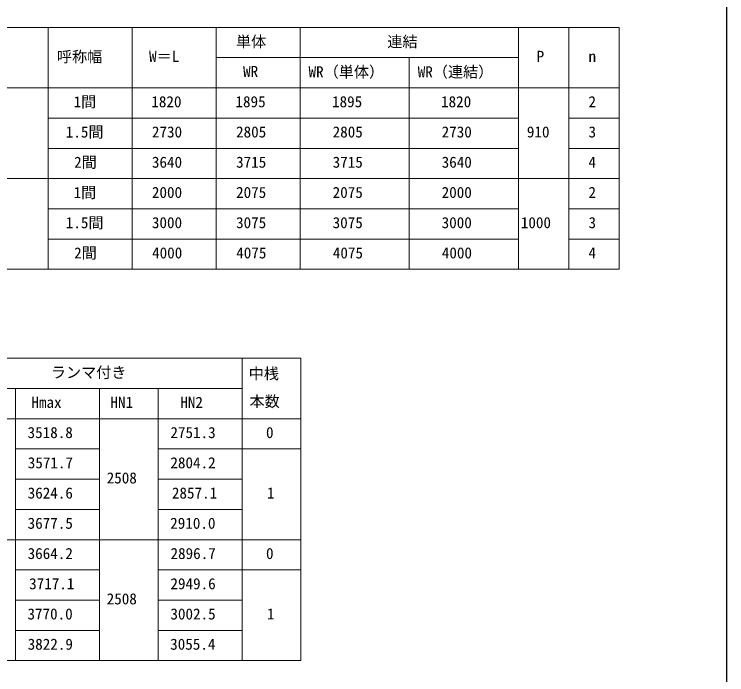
# Model space of a CAD drawing. Units: millimetres, scale not verified. Extents: x -10500 to 10500, y -15600 to 15524.
# Drawn here: x 2016 to 10500, y -678 to 7186 of the extents above; entities that cross this region are included whole.
import ezdxf
from ezdxf.enums import TextEntityAlignment as Align

# ---------------------------------------------------------------- set-up
doc = ezdxf.new("R2010")
doc.units = ezdxf.units.MM
doc.header["$LTSCALE"] = 80
doc.layers.add('0-1_TABLE1', color=7, linetype='Continuous', lineweight=18)
doc.layers.add('0-7_YKK_ZWAK', color=7, linetype='Continuous')
doc.styles.add('ＭＳ ゴシック', font='')
doc.styles.get('ＭＳ ゴシック').set_extended_font_data('MS Gothic')

msp = doc.modelspace()

# ---------------------------------------------------------------- linework, layer by layer
at = {"layer": '0-1_TABLE1'}
for p, q in [((1019, 7029.5), (9219, 7029.5)), ((2419, 7029.5), (2419, 4149.5)), ((3419, 7029.5), (3419, 4149.5)), ((4419, 7029.5), (4419, 4149.5)), ((5419, 7029.5), (5419, 4149.5)), ((8019, 7029.5), (8019, 4149.5)), ((8619, 7029.5), (8619, 4149.5)), ((9219, 7029.5), (9219, 4149.5)), ((4419, 6669.5), (8019, 6669.5)), ((6719, 6669.5), (6719, 4149.5)), ((1019, 6309.5), (9219, 6309.5)), ((2419, 5949.5), (8019, 5949.5)), ((8619, 5949.5), (9219, 5949.5)), ((2419, 5589.5), (8019, 5589.5)), ((8619, 5589.5), (9219, 5589.5)), ((1019, 5229.5), (9219, 5229.5)), ((2419, 4869.5), (8019, 4869.5)), ((8619, 4869.5), (9219, 4869.5)), ((2419, 4509.5), (8019, 4509.5)), ((8619, 4509.5), (9219, 4509.5)), ((1019, 4149.5), (9219, 4149.5)), ((-9871, 3090.5), (5429, 3090.5)), ((4729, 3090.5), (4729, -509.5)), ((5429, 3090.5), (5429, -509.5)), ((-5471, 2730.5), (4729, 2730.5)), ((2029, 2730.5), (2029, -509.5)), ((3029, 2730.5), (3029, -509.5)), ((3729, 2730.5), (3729, -509.5)), ((-9871, 2370.5), (5429, 2370.5)), ((2029, 2010.5), (3029, 2010.5)), ((3729, 2010.5), (5429, 2010.5)), ((2029, 1650.5), (3029, 1650.5)), ((3729, 1650.5), (4729, 1650.5)), ((2029, 1290.5), (3029, 1290.5)), ((3729, 1290.5), (4729, 1290.5)), ((-9871, 930.5), (5429, 930.5)), ((2029, 570.5), (3029, 570.5)), ((3729, 570.5), (5429, 570.5)), ((2029, 210.5), (3029, 210.5)), ((3729, 210.5), (4729, 210.5)), ((2029, -149.5), (3029, -149.5)), ((3729, -149.5), (4729, -149.5)), ((-9871, -509.5), (5429, -509.5))]:
    msp.add_line(p, q, dxfattribs=at)
at = {"layer": '0-7_YKK_ZWAK'}
msp.add_lwpolyline([(-10500, -15600.5), (10500, -15600.5), (10500, 14999.5)], dxfattribs=at)

# ---------------------------------------------------------------- texts
at = {"layer": '0-1_TABLE1', "style": 'ＭＳ ゴシック'}
for s, p in [('単体', (4656.16, 6754.9)), ('連結', (6458.2, 6754.39)), ('呼称幅', (2524.23, 6575.41)), ('W＝L', (3620.88, 6579.5)), ('P', (8236.16, 6579.5)), ('n', (8853.55, 6579.5)), ('WR', (4740.53, 6399.5)), ('WR（単体）', (5520.31, 6394.9)), ('WR（連結）', (6820.31, 6394.39)), ('1間', (2721.61, 6038.99)), ('1820', (3647.98, 6039.5)), ('1895', (4650.02, 6039.5)), ('1895', (5800.02, 6039.5)), ('1820', (7097.98, 6039.5)), ('2', (8853.55, 6039.5)), ('1.5間', (2629.57, 5678.99)), ('2730', (3655.14, 5679.5)), ('2805', (4657.18, 5679.5)), ('2805', (5807.18, 5679.5)), ('2730', (7105.14, 5679.5)), ('910', (8120.08, 5679.5)), ('3', (8853.55, 5679.5)), ('2間', (2728.77, 5318.99)), ('3640', (3655.14, 5319.5)), ('3715', (4657.18, 5319.5)), ('3715', (5807.18, 5319.5)), ('3640', (7105.14, 5319.5)), ('4', (8853.03, 5319.5)), ('1間', (2721.61, 4958.99)), ('2000', (3655.14, 4959.5)), ('2075', (4657.18, 4959.5)), ('2075', (5807.18, 4959.5)), ('2000', (7105.14, 4959.5)), ('2', (8853.55, 4959.5)), ('1.5間', (2629.57, 4598.99)), ('3000', (3655.14, 4599.5)), ('3075', (4657.18, 4599.5)), ('3075', (5807.18, 4599.5)), ('3000', (7105.14, 4599.5)), ('1000', (8047.98, 4599.5)), ('3', (8853.55, 4599.5)), ('2間', (2728.77, 4238.99)), ('4000', (3657.18, 4239.5)), ('4075', (4659.23, 4239.5)), ('4075', (5809.23, 4239.5)), ('4000', (7107.18, 4239.5)), ('4', (8853.03, 4239.5)), ('ランマ付き', (2451.16, 2816.41)), ('中桟', (4807.47, 2802.77)), ('Hmax', (2220.14, 2460.5)), ('HN1', (3161.16, 2460.5)), ('HN2', (3993.26, 2460.5)), ('本数', (4817.18, 2471.07)), ('3518.8', (2174.63, 2100.5)), ('2751.3', (3875.14, 2100.5)), ('0', (5013.55, 2100.5)), ('3571.7', (2176.67, 1740.5)), ('2804.2', (3875.14, 1740.5)), ('2508', (3116.67, 1560.5)), ('3624.6', (2175.65, 1380.5)), ('2857.1', (3893.03, 1380.5)), ('1', (5024.28, 1380.5)), ('3677.5', (2175.14, 1020.5)), ('2910.0', (3873.09, 1020.5)), ('3664.2', (2175.14, 660.5)), ('2896.7', (3876.67, 660.5)), ('0', (5013.55, 660.5)), ('3717.1', (2193.03, 300.5)), ('2949.6', (3875.65, 300.5)), ('2508', (3116.67, 120.5)), ('3770.0', (2173.09, -59.5)), ('3002.5', (3875.14, -59.5)), ('1', (5024.28, -59.5)), ('3822.9', (2175.65, -419.5)), ('3055.4', (3872.58, -419.5))]:
    msp.add_text(s, height=132, dxfattribs=at).set_placement(p, align=Align.BOTTOM_LEFT)

doc.saveas('drawing.dxf')
